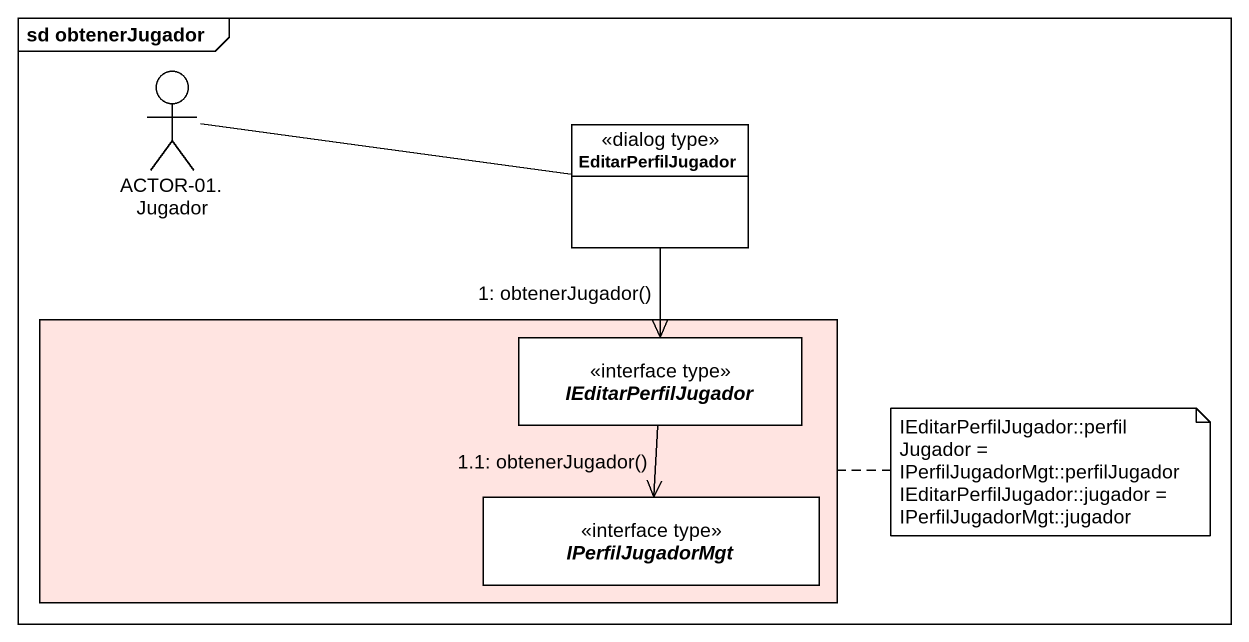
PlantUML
@startuml
mainframe sd obtenerJugador
allowmixing
hide circle
hide empty members
actor "ACTOR-01. Jugador" as ACTOR_01_Jugador
class EditarPerfilJugador <<dialog type>>
rectangle " " as rectangle1 #FFE4E1 {
  interface IEditarPerfilJugador <<interface type>>
  interface IPerfilJugadorMgt <<interface type>>
}
ACTOR_01_Jugador -right- EditarPerfilJugador
EditarPerfilJugador --> IEditarPerfilJugador : 1: obtenerJugador()
IEditarPerfilJugador --> IPerfilJugadorMgt : 1.1: obtenerJugador()
note right of rectangle1
  IEditarPerfilJugador::perfilJugador = IPerfilJugadorMgt::perfilJugador
  IEditarPerfilJugador::jugador = IPerfilJugadorMgt::jugador
end note
@enduml
